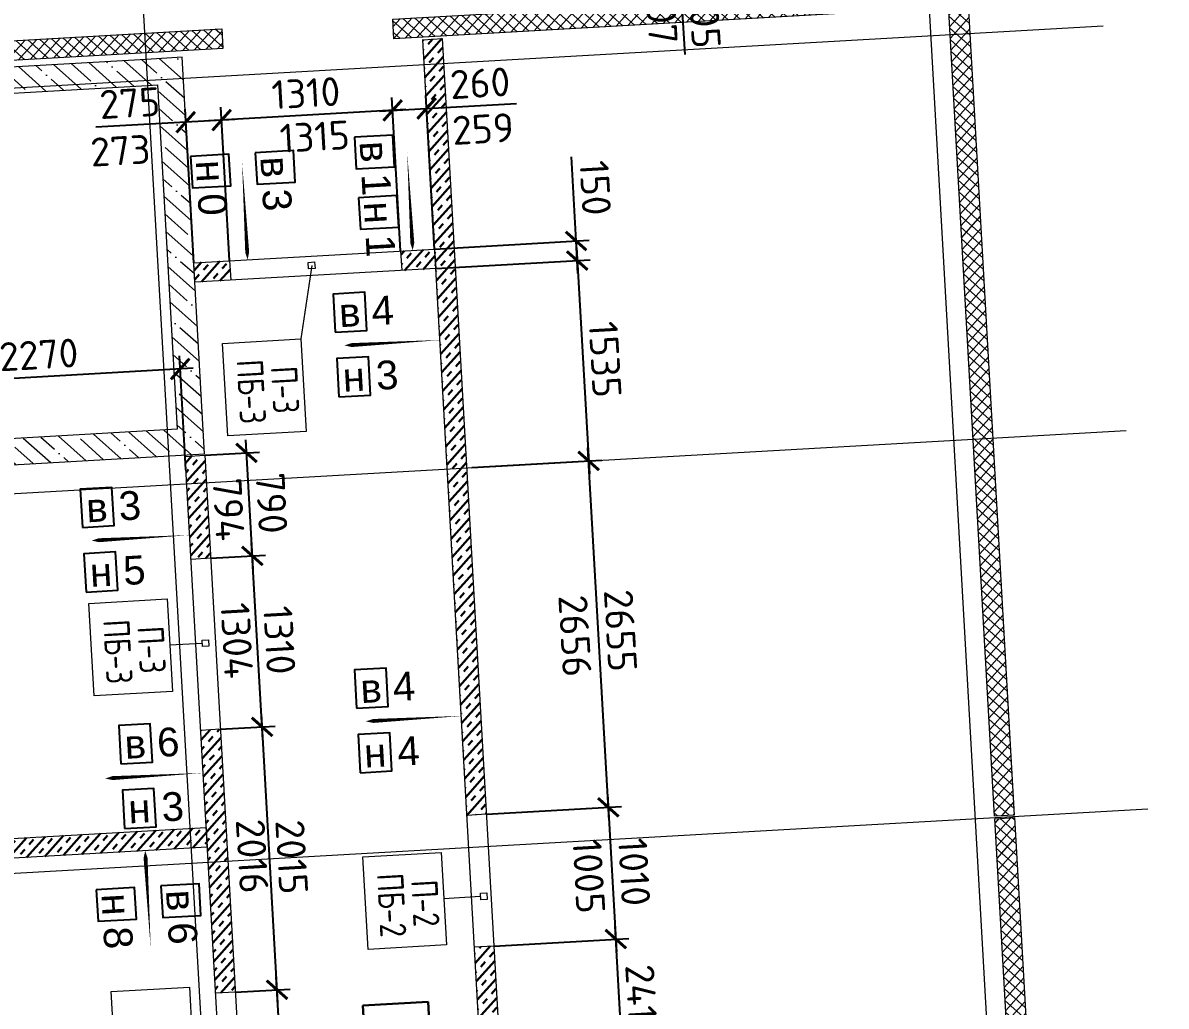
# Model space of a CAD drawing. Header units: metres. Extents: x 107714.6 to 107779.8, y 110796.6 to 110847.9.
# Drawn here: x 107722.71 to 107731.45, y 110821.78 to 110829.3 of the extents above; entities that cross this region are included whole.
import ezdxf
from ezdxf.enums import TextEntityAlignment as Align

# ---------------------------------------------------------------- set-up
doc = ezdxf.new("R2010")
doc.units = ezdxf.units.M
doc.set_wipeout_variables(frame=1)
doc.header["$PDMODE"] = 35
doc.header["$PDSIZE"] = 0.01
doc.linetypes.add('CENTER', pattern=[50.8, 31.75, -6.35, 6.35, -6.35])
for name, color, linetype in [('2023.11.08_В_ОТКЛОНЕНИЯ', 7, 'Continuous'), ('2023.11.08_Н_ОТКЛОНЕНИЯ', 7, 'Continuous'), ('_4-3_ маркировка на кладочных планах АР', 7, 'Continuous'), ('размеры', 7, 'Continuous')]:
    doc.layers.add(name, color=color, linetype=linetype)
for name, color, linetype, lineweight in [('S-WALL-PATT', 7, 'Continuous', 0), ('Выноски', 7, 'Continuous', 15), ('Высотные отметки', 7, 'Continuous', 9), ('ОСИ', 251, 'CENTER', 18), ('Стены', 7, 'Continuous', 18), ('Стены штриховка', 7, 'Continuous', 9)]:
    doc.layers.add(name, color=color, linetype=linetype, lineweight=lineweight)
doc.layers.add('Лестницы', color=7, linetype='Continuous', lineweight=9, true_color=0x506c76)
doc.styles.add('AxeAndPointZ', font='arial.ttf')
doc.styles.add('GOST 2.304 type A', font='isocpeur.ttf')
doc.styles.add('PDF ISOCPEUR', font='isocpeur.ttf')
doc.styles.add('стиль1', font='isocpeur.ttf')
doc.dimstyles.new('ISO-25', dxfattribs={"dimtxt": 0.22, "dimasz": 0.15, "dimexe": 0.1, "dimexo": 0, "dimgap": 0.06, "dimtad": 1, "dimdec": 0, "dimlfac": 1000, "dimtxsty": 'GOST 2.304 type A', "dimblk": 'ARCHTICK', "dimcen": 2.5, "dimdle": 0.1, "dimadec": 0, "dimazin": 0, "dimtfac": 1, "dimtdec": 0, "dimtmove": 0, "dimatfit": 3, "dimfxl": 1, "dimarcsym": 0})
doc.dimstyles.new('снизу', dxfattribs={"dimtxt": 0.22, "dimasz": 0.1, "dimexe": 0.1, "dimexo": 0, "dimgap": 0.06, "dimtad": 1, "dimdec": 0, "dimlfac": 1000, "dimtxsty": 'GOST 2.304 type A', "dimblk": 'OBLIQUE', "dimcen": 2.5, "dimdle": 0.1, "dimse1": 1, "dimse2": 1, "dimsd1": 1, "dimsd2": 1, "dimadec": 0, "dimazin": 0, "dimtfac": 1, "dimtdec": 0, "dimtofl": 0, "dimtmove": 2, "dimatfit": 3, "dimfxl": 1, "dimarcsym": 0})
pattern_1 = [(228.2530497, (108242.52607, 113595.21335), (0.0746092818, -0.0665841954), []), (228.2530497, (108242.53009, 113595.14276), (0.0746092818, -0.0665841954), [0.05, -0.05])]

# ---------------------------------------------------------------- blocks, each defined once
blk = doc.blocks.new('_ARCHTICK')
at = {"color": 0, "linetype": 'ByBlock', "const_width": 0.15}
blk.add_lwpolyline([(-0.5, -0.5), (0.5, 0.5)], dxfattribs=at)
blk = doc.blocks.new('*D203')
at = {"layer": 'Defpoints', "color": 0, "transparency": 16777216}
for p in [(107726.3115, 110822.2375), (107727.2442, 110822.2905), (107728.0209, 110819.9207)]:
    blk.add_point(p, dxfattribs=at)
at = {"layer": 'размеры', "color": 0, "lineweight": -2, "transparency": 16777216}
for p, q in [((107727.3866, 110819.7845), (107727.2385, 110822.3903)), ((107726.3115, 110822.2375), (107727.344, 110822.2961)), ((107728.0209, 110819.9207), (107727.2811, 110819.8787))]:
    blk.add_line(p, q, dxfattribs=at)
at = {"layer": 'размеры', "color": 0, "lineweight": -2, "transparency": 16777216, "xscale": 0.15, "yscale": 0.15, "zscale": 0.15}
for p, rotation in [((107727.2442, 110822.2905), 93.25304974487426), ((107727.3809, 110819.8843), 273.2530497448743)]:
    blk.add_blockref('_ARCHTICK', p, dxfattribs=dict(at, rotation=rotation))
at = {"layer": 'размеры', "color": 0, "transparency": 16777216, "insert": (107727.4418, 110821.8097), "char_height": 0.22, "attachment_point": 5, "rotation": 273.25305, "style": 'GOST 2.304 type A'}
blk.add_mtext('2410', dxfattribs=at)
blk = doc.blocks.new('*D216')
at = {"layer": 'Defpoints', "color": 0, "transparency": 16777216}
for p in [(107726.6079, 110829.8866), (107727.7317, 110829.7451), (107726.6196, 110829.6819)]:
    blk.add_point(p, dxfattribs=at)
at = {"layer": 'размеры', "color": 0, "lineweight": -2, "transparency": 16777216}
for p, q in [((107727.7144, 110830.0497), (107727.7317, 110829.7451)), ((107726.6079, 110829.8866), (107727.82, 110829.9555)), ((107726.6196, 110829.6819), (107727.8316, 110829.7508)), ((107727.7317, 110829.7451), (107727.7708, 110829.0583))]:
    blk.add_line(p, q, dxfattribs=at)
at = {"layer": 'размеры', "color": 0, "lineweight": -2, "transparency": 16777216, "xscale": 0.15, "yscale": 0.15, "zscale": 0.15}
for p, rotation in [((107727.7201, 110829.9498), 93.25304974487426), ((107727.7317, 110829.7451), 273.2530497448743)]:
    blk.add_blockref('_ARCHTICK', p, dxfattribs=dict(at, rotation=rotation))
at = {"layer": 'размеры', "color": 0, "transparency": 16777216, "insert": (107727.9252, 110829.3365), "char_height": 0.22, "attachment_point": 5, "rotation": 273.25305, "style": 'GOST 2.304 type A'}
blk.add_mtext('205', dxfattribs=at)
blk = doc.blocks.new('*D218')
at = {"layer": 'Defpoints', "color": 0, "transparency": 16777216}
for p in [(107725.8666, 110827.4211), (107726.1435, 110825.8988), (107727.0362, 110825.9496)]:
    blk.add_point(p, dxfattribs=at)
at = {"layer": 'размеры', "color": 0, "lineweight": -2, "transparency": 16777216}
for p, q in [((107726.9434, 110827.5824), (107727.0419, 110825.8497)), ((107725.8666, 110827.4211), (107727.0489, 110827.4883)), ((107726.1435, 110825.8988), (107727.136, 110825.9552))]:
    blk.add_line(p, q, dxfattribs=at)
at = {"layer": 'размеры', "color": 0, "lineweight": -2, "transparency": 16777216, "xscale": 0.15, "yscale": 0.15, "zscale": 0.15}
for p, rotation in [((107726.9491, 110827.4826), 93.25304974487426), ((107727.0362, 110825.9496), 273.2530497448743)]:
    blk.add_blockref('_ARCHTICK', p, dxfattribs=dict(at, rotation=rotation))
at = {"layer": 'размеры', "color": 0, "transparency": 16777216, "insert": (107727.1624, 110826.7257), "char_height": 0.22, "attachment_point": 5, "rotation": 273.25305, "style": 'GOST 2.304 type A'}
blk.add_mtext('1535', dxfattribs=at)
blk = doc.blocks.new('*D219')
at = {"layer": 'Defpoints', "color": 0, "transparency": 16777216}
for p in [(107725.8581, 110827.5711), (107726.9405, 110827.6326), (107725.8666, 110827.4211)]:
    blk.add_point(p, dxfattribs=at)
at = {"layer": 'размеры', "color": 0, "lineweight": -2, "transparency": 16777216}
for p, q in [((107726.9405, 110827.6326), (107726.904, 110828.2756)), ((107725.8581, 110827.5711), (107727.0404, 110827.6383)), ((107726.9547, 110827.3827), (107726.9405, 110827.6326)), ((107725.8666, 110827.4211), (107727.0489, 110827.4883))]:
    blk.add_line(p, q, dxfattribs=at)
at = {"layer": 'размеры', "color": 0, "lineweight": -2, "transparency": 16777216, "xscale": 0.15, "yscale": 0.15, "zscale": 0.15}
for p, rotation in [((107726.9405, 110827.6326), 93.25304974487426), ((107726.9491, 110827.4826), 273.2530497448743)]:
    blk.add_blockref('_ARCHTICK', p, dxfattribs=dict(at, rotation=rotation))
at = {"layer": 'размеры', "color": 0, "transparency": 16777216, "insert": (107727.0877, 110828.0386), "char_height": 0.22, "attachment_point": 5, "rotation": 273.25305, "style": 'GOST 2.304 type A'}
blk.add_mtext('150', dxfattribs=at)
blk = doc.blocks.new('*D221')
at = {"layer": 'Defpoints', "color": 0, "transparency": 16777216}
for p in [(107726.2542, 110823.2458), (107726.3115, 110822.2375), (107727.2442, 110822.2905)]:
    blk.add_point(p, dxfattribs=at)
at = {"layer": 'размеры', "color": 0, "lineweight": -2, "transparency": 16777216}
for p, q in [((107727.1812, 110823.3987), (107727.2498, 110822.1906)), ((107726.2542, 110823.2458), (107727.2867, 110823.3045)), ((107726.3115, 110822.2375), (107727.344, 110822.2961))]:
    blk.add_line(p, q, dxfattribs=at)
at = {"layer": 'размеры', "color": 0, "lineweight": -2, "transparency": 16777216, "xscale": 0.15, "yscale": 0.15, "zscale": 0.15}
for p, rotation in [((107727.1869, 110823.2988), 93.25304974487426), ((107727.2442, 110822.2905), 273.2530497448743)]:
    blk.add_blockref('_ARCHTICK', p, dxfattribs=dict(at, rotation=rotation))
at = {"layer": 'размеры', "color": 0, "transparency": 16777216, "insert": (107727.3852, 110822.8043), "char_height": 0.22, "attachment_point": 5, "rotation": 273.25305, "style": 'GOST 2.304 type A'}
blk.add_mtext('1010', dxfattribs=at)
blk = doc.blocks.new('*D173')
at = {"layer": 'Defpoints', "color": 0, "transparency": 16777216}
for p in [(107724.0702, 110825.1963, 21.5603), (107724.2147, 110823.8986, 21.7363), (107724.3509, 110823.9064)]:
    blk.add_point(p, dxfattribs=at)
at = {"layer": 'размеры', "color": 0, "transparency": 16777216, "insert": (107724.3461, 110824.5747), "char_height": 0.22, "attachment_point": 5, "rotation": 273.25305, "style": 'GOST 2.304 type A'}
blk.add_mtext('1304', dxfattribs=at)
blk = doc.blocks.new('_Oblique')
at = {"color": 0, "linetype": 'ByBlock', "lineweight": -2}
blk.add_line((-0.5, -0.5), (0.5, 0.5), dxfattribs=at)
blk = doc.blocks.new('*D174')
at = {"layer": 'Defpoints', "color": 0, "transparency": 16777216}
for p in [(107724.2147, 110823.8986, 1.189), (107724.5349, 110823.9168), (107724.2582, 110821.8823, 21.6393)]:
    blk.add_point(p, dxfattribs=at)
at = {"layer": 'размеры', "color": 0, "transparency": 16777216, "insert": (107724.4634, 110822.9245), "char_height": 0.22, "attachment_point": 5, "rotation": 273.25305, "style": 'GOST 2.304 type A'}
blk.add_mtext('2016', dxfattribs=at)
blk = doc.blocks.new('*D175')
at = {"layer": 'Defpoints', "color": 0, "transparency": 16777216}
for p in [(107724.2582, 110821.8823, 21.6393), (107724.3202, 110820.8731, 21.6563), (107722.9015, 110820.7924)]:
    blk.add_point(p, dxfattribs=at)
at = {"layer": 'размеры', "color": 0, "transparency": 16777216, "insert": (107724.5189, 110821.4144), "char_height": 0.22, "attachment_point": 5, "rotation": 273.25305, "style": 'GOST 2.304 type A'}
blk.add_mtext('1011', dxfattribs=at)
blk = doc.blocks.new('*D159')
at = {"layer": 'Defpoints', "color": 0, "transparency": 16777216}
for p in [(107727.3787, 110829.9324), (107726.527, 110829.884, 21.737), (107727.0985, 110829.7092)]:
    blk.add_point(p, dxfattribs=at)
at = {"layer": 'размеры', "color": 0, "transparency": 16777216, "insert": (107727.5953, 110829.3678), "char_height": 0.22, "attachment_point": 5, "rotation": 273.25305, "style": 'GOST 2.304 type A'}
blk.add_mtext('207', dxfattribs=at)
blk = doc.blocks.new('*U301')
at = {"layer": 'S-WALL-PATT', "lineweight": 9, "true_color": 0x636466}
h = blk.add_hatch(dxfattribs=at)
h.set_pattern_fill('ANSI37', color=251, scale=20)
h.paths.add_polyline_path([(-150, 0), (0, 0), (0, 5980), (-150, 5980)])
at = {"color": 0, "lineweight": 9}
blk.add_lwpolyline([(-150, 0), (0, 0), (0, 5980), (-150, 5980)], close=True, dxfattribs=at)
blk = doc.blocks.new('*U300')
at = {"layer": 'S-WALL-PATT', "lineweight": 9, "true_color": 0x636466}
h = blk.add_hatch(dxfattribs=at)
h.set_pattern_fill('ANSI37', color=251, scale=20)
h.paths.add_polyline_path([(-150, 0), (0, 0), (0, 6350), (-150, 6350)])
at = {"color": 0, "lineweight": 9}
blk.add_lwpolyline([(-150, 0), (0, 0), (0, 6350), (-150, 6350)], close=True, dxfattribs=at)
blk = doc.blocks.new('*U310')
at = {"layer": 'S-WALL-PATT', "lineweight": 9, "true_color": 0x636466}
h = blk.add_hatch(dxfattribs=at)
h.set_pattern_fill('ANSI37', color=251, scale=20)
h.paths.add_polyline_path([(-150, 0), (0, 0), (0, 4230), (-150, 4230)])
at = {"color": 0, "lineweight": 9}
blk.add_lwpolyline([(-150, 0), (0, 0), (0, 4230), (-150, 4230)], close=True, dxfattribs=at)
blk = doc.blocks.new('*U311')
at = {"layer": 'S-WALL-PATT', "lineweight": 9, "true_color": 0x636466}
h = blk.add_hatch(dxfattribs=at)
h.set_pattern_fill('ANSI37', color=251, scale=20)
h.paths.add_polyline_path([(-150, 0), (0, 0), (0, 6720), (-150, 6720)])
at = {"color": 0, "lineweight": 9}
blk.add_lwpolyline([(-150, 0), (0, 0), (0, 6720), (-150, 6720)], close=True, dxfattribs=at)
blk = doc.blocks.new('ОТМ')
at = {"color": 7, "transparency": 16777216}
blk.add_wipeout([(-597.7, 240.6), (602.3, 240.6), (602.3, -259.4), (-597.7, -259.4)], dxfattribs=at)
at = {"layer": 'Высотные отметки', "lineweight": 30, "transparency": 16777216}
for p, q in [((-597.7, -259.4), (-597.7, 240.6)), ((-597.7, 240.6), (602.3, 240.6)), ((602.3, 240.6), (602.3, -259.4)), ((602.3, -259.4), (-597.7, -259.4))]:
    blk.add_line(p, q, dxfattribs=at)
at = {"layer": 'Высотные отметки', "transparency": 16777216, "style": 'PDF ISOCPEUR', "flags": 8}
blk.add_attdef('ОТМ', text='', height=250, dxfattribs=at).set_placement((2.3, -9.4), align=Align.MIDDLE_CENTER)
blk = doc.blocks.new('*D572')
at = {"layer": 'Defpoints', "color": 0, "transparency": 16777216}
for p in [(107725.797, 110828.6466), (107725.8581, 110827.5711), (107725.5985, 110827.5563)]:
    blk.add_point(p, dxfattribs=at)
at = {"layer": 'размеры', "color": 0, "lineweight": -2, "transparency": 16777216}
for p, q in [((107725.5985, 110827.5563), (107725.5317, 110828.7317)), ((107725.8581, 110827.5711), (107725.7913, 110828.7465)), ((107725.4376, 110828.6262), (107725.797, 110828.6466)), ((107725.797, 110828.6466), (107726.4839, 110828.6857))]:
    blk.add_line(p, q, dxfattribs=at)
at = {"layer": 'размеры', "color": 0, "lineweight": -2, "transparency": 16777216, "xscale": 0.15, "yscale": 0.15, "zscale": 0.15}
for p, rotation in [((107725.5374, 110828.6319), 183.2530497448743), ((107725.797, 110828.6466), 3.253049744874275)]:
    blk.add_blockref('_ARCHTICK', p, dxfattribs=dict(at, rotation=rotation))
at = {"layer": 'размеры', "color": 0, "transparency": 16777216, "insert": (107726.2057, 110828.8401), "char_height": 0.22, "attachment_point": 5, "rotation": 3.25305, "style": 'GOST 2.304 type A'}
blk.add_mtext('260', dxfattribs=at)
blk = doc.blocks.new('*D573')
at = {"layer": 'Defpoints', "color": 0, "transparency": 16777216}
for p in [(107724.2295, 110828.5575), (107724.2906, 110827.482), (107725.5985, 110827.5563)]:
    blk.add_point(p, dxfattribs=at)
at = {"layer": 'размеры', "color": 0, "lineweight": -2, "transparency": 16777216}
for p, q in [((107725.5985, 110827.5563), (107725.5317, 110828.7317)), ((107725.6372, 110828.6375), (107724.1297, 110828.5519)), ((107724.2906, 110827.482), (107724.2238, 110828.6574))]:
    blk.add_line(p, q, dxfattribs=at)
at = {"layer": 'размеры', "color": 0, "lineweight": -2, "transparency": 16777216, "xscale": 0.15, "yscale": 0.15, "zscale": 0.15}
for p, rotation in [((107725.5374, 110828.6319), 3.253049744874268), ((107724.2295, 110828.5575), 183.2530497448743)]:
    blk.add_blockref('_ARCHTICK', p, dxfattribs=dict(at, rotation=rotation))
at = {"layer": 'размеры', "color": 0, "transparency": 16777216, "insert": (107724.8738, 110828.7644), "char_height": 0.22, "attachment_point": 5, "rotation": 3.25305, "style": 'GOST 2.304 type A'}
blk.add_mtext('1310', dxfattribs=at)
blk = doc.blocks.new('*D574')
at = {"layer": 'Defpoints', "color": 0, "transparency": 16777216}
for p in [(107723.955, 110828.5419), (107724.2906, 110827.482), (107724.0161, 110827.4664)]:
    blk.add_point(p, dxfattribs=at)
at = {"layer": 'размеры', "color": 0, "lineweight": -2, "transparency": 16777216}
for p, q in [((107724.0161, 110827.4664), (107723.9493, 110828.6418)), ((107724.2906, 110827.482), (107724.2238, 110828.6574)), ((107723.955, 110828.5419), (107723.2681, 110828.5029)), ((107724.3293, 110828.5632), (107723.955, 110828.5419))]:
    blk.add_line(p, q, dxfattribs=at)
at = {"layer": 'размеры', "color": 0, "lineweight": -2, "transparency": 16777216, "xscale": 0.15, "yscale": 0.15, "zscale": 0.15}
for p, rotation in [((107723.955, 110828.5419), 183.2530497448743), ((107724.2295, 110828.5575), 3.253049744874268)]:
    blk.add_blockref('_ARCHTICK', p, dxfattribs=dict(at, rotation=rotation))
at = {"layer": 'размеры', "color": 0, "transparency": 16777216, "insert": (107723.527, 110828.6879), "char_height": 0.22, "attachment_point": 5, "rotation": 3.25305, "style": 'GOST 2.304 type A'}
blk.add_mtext('275', dxfattribs=at)
blk = doc.blocks.new('*D575')
at = {"layer": 'Defpoints', "color": 0, "transparency": 16777216}
for p in [(107725.5534, 110828.3112), (107725.6049, 110827.4043, 3.528), (107725.9032, 110826.7262, -0.009)]:
    blk.add_point(p, dxfattribs=at)
at = {"layer": 'размеры', "color": 0, "transparency": 16777216, "insert": (107726.2287, 110828.4901), "char_height": 0.22, "attachment_point": 5, "rotation": 3.25305, "style": 'GOST 2.304 type A'}
blk.add_mtext('259', dxfattribs=at)
blk = doc.blocks.new('*D576')
at = {"layer": 'Defpoints', "color": 0, "transparency": 16777216}
for p in [(107724.2392, 110828.2552), (107724.2872, 110827.411, 0.744), (107725.6049, 110827.4043, 3.528)]:
    blk.add_point(p, dxfattribs=at)
at = {"layer": 'размеры', "color": 0, "transparency": 16777216, "insert": (107724.9414, 110828.4315), "char_height": 0.22, "attachment_point": 5, "rotation": 3.25305, "style": 'GOST 2.304 type A'}
blk.add_mtext('1315', dxfattribs=at)
blk = doc.blocks.new('*D577')
at = {"layer": 'Defpoints', "color": 0, "transparency": 16777216}
for p in [(107723.9692, 110828.2028), (107724.2872, 110827.411, 0.744), (107724.0982, 110825.9326, -0.043)]:
    blk.add_point(p, dxfattribs=at)
at = {"layer": 'размеры', "color": 0, "transparency": 16777216, "insert": (107723.455, 110828.3237), "char_height": 0.22, "attachment_point": 5, "rotation": 3.25305, "style": 'GOST 2.304 type A'}
blk.add_mtext('273', dxfattribs=at)
blk = doc.blocks.new('*D614')
at = {"layer": 'Defpoints', "color": 0, "transparency": 16777216}
for p in [(107724.3333, 110821.8846), (107724.6532, 110821.9028), (107724.3906, 110820.8763)]:
    blk.add_point(p, dxfattribs=at)
at = {"layer": 'размеры', "color": 0, "lineweight": -2, "transparency": 16777216}
for p, q in [((107724.7162, 110820.7946), (107724.6475, 110822.0027)), ((107724.3333, 110821.8846), (107724.753, 110821.9085)), ((107724.3906, 110820.8763), (107724.8103, 110820.9001))]:
    blk.add_line(p, q, dxfattribs=at)
at = {"layer": 'размеры', "color": 0, "lineweight": -2, "transparency": 16777216, "xscale": 0.15, "yscale": 0.15, "zscale": 0.15}
for p, rotation in [((107724.6532, 110821.9028), 93.25304974487426), ((107724.7105, 110820.8944), 273.2530497448743)]:
    blk.add_blockref('_ARCHTICK', p, dxfattribs=dict(at, rotation=rotation))
at = {"layer": 'размеры', "color": 0, "transparency": 16777216, "insert": (107724.8515, 110821.4083), "char_height": 0.22, "attachment_point": 5, "rotation": 273.25305, "style": 'GOST 2.304 type A'}
blk.add_mtext('1010', dxfattribs=at)
blk = doc.blocks.new('*D615')
at = {"layer": 'Defpoints', "color": 0, "transparency": 16777216}
for p in [(107724.219, 110823.8964), (107724.5388, 110823.9146), (107724.3333, 110821.8846)]:
    blk.add_point(p, dxfattribs=at)
at = {"layer": 'размеры', "color": 0, "lineweight": -2, "transparency": 16777216}
for p, q in [((107724.6588, 110821.803), (107724.5331, 110824.0144)), ((107724.219, 110823.8964), (107724.6387, 110823.9202)), ((107724.3333, 110821.8846), (107724.753, 110821.9085))]:
    blk.add_line(p, q, dxfattribs=at)
at = {"layer": 'размеры', "color": 0, "lineweight": -2, "transparency": 16777216, "xscale": 0.15, "yscale": 0.15, "zscale": 0.15}
for p, rotation in [((107724.5388, 110823.9146), 93.25304974487426), ((107724.6532, 110821.9028), 273.2530497448743)]:
    blk.add_blockref('_ARCHTICK', p, dxfattribs=dict(at, rotation=rotation))
at = {"layer": 'размеры', "color": 0, "transparency": 16777216, "insert": (107724.7657, 110822.9183), "char_height": 0.22, "attachment_point": 5, "rotation": 273.25305, "style": 'GOST 2.304 type A'}
blk.add_mtext('2015', dxfattribs=at)
blk = doc.blocks.new('*D616')
at = {"layer": 'Defpoints', "color": 0, "transparency": 16777216}
for p in [(107724.1447, 110825.2043), (107724.4645, 110825.2225), (107724.219, 110823.8964)]:
    blk.add_point(p, dxfattribs=at)
at = {"layer": 'размеры', "color": 0, "lineweight": -2, "transparency": 16777216}
for p, q in [((107724.5445, 110823.8147), (107724.4588, 110825.3223)), ((107724.1447, 110825.2043), (107724.5643, 110825.2281)), ((107724.219, 110823.8964), (107724.6387, 110823.9202))]:
    blk.add_line(p, q, dxfattribs=at)
at = {"layer": 'размеры', "color": 0, "lineweight": -2, "transparency": 16777216, "xscale": 0.15, "yscale": 0.15, "zscale": 0.15}
for p, rotation in [((107724.4645, 110825.2225), 93.25304974487426), ((107724.5388, 110823.9146), 273.2530497448743)]:
    blk.add_blockref('_ARCHTICK', p, dxfattribs=dict(at, rotation=rotation))
at = {"layer": 'размеры', "color": 0, "transparency": 16777216, "insert": (107724.6714, 110824.5782), "char_height": 0.22, "attachment_point": 5, "rotation": 273.25305, "style": 'GOST 2.304 type A'}
blk.add_mtext('1310', dxfattribs=at)
blk = doc.blocks.new('*D617')
at = {"layer": 'Defpoints', "color": 0, "transparency": 16777216}
for p in [(107724.0998, 110825.993), (107724.4197, 110826.0112), (107724.1447, 110825.2043)]:
    blk.add_point(p, dxfattribs=at)
at = {"layer": 'размеры', "color": 0, "lineweight": -2, "transparency": 16777216}
for p, q in [((107724.4702, 110825.1226), (107724.414, 110826.111)), ((107724.0998, 110825.993), (107724.5195, 110826.0169)), ((107724.1447, 110825.2043), (107724.5643, 110825.2281))]:
    blk.add_line(p, q, dxfattribs=at)
at = {"layer": 'размеры', "color": 0, "lineweight": -2, "transparency": 16777216, "xscale": 0.15, "yscale": 0.15, "zscale": 0.15}
for p, rotation in [((107724.4197, 110826.0112), 93.25304974487426), ((107724.4645, 110825.2225), 273.2530497448743)]:
    blk.add_blockref('_ARCHTICK', p, dxfattribs=dict(at, rotation=rotation))
at = {"layer": 'размеры', "color": 0, "transparency": 16777216, "insert": (107724.6118, 110825.6265), "char_height": 0.22, "attachment_point": 5, "rotation": 273.25305, "style": 'GOST 2.304 type A'}
blk.add_mtext('790', dxfattribs=at)
blk = doc.blocks.new('*D627')
at = {"layer": 'Defpoints', "color": 0, "transparency": 16777216}
for p in [(107726.3278, 110825.9093), (107727.0362, 110825.9496), (107726.4785, 110823.2586)]:
    blk.add_point(p, dxfattribs=at)
at = {"layer": 'размеры', "color": 0, "lineweight": -2, "transparency": 16777216}
for p, q in [((107727.1925, 110823.199), (107727.0305, 110826.0494)), ((107726.3278, 110825.9093), (107727.136, 110825.9552)), ((107726.4785, 110823.2586), (107727.2867, 110823.3045))]:
    blk.add_line(p, q, dxfattribs=at)
at = {"layer": 'размеры', "color": 0, "lineweight": -2, "transparency": 16777216, "xscale": 0.15, "yscale": 0.15, "zscale": 0.15}
for p, rotation in [((107727.0362, 110825.9496), 93.25304974487426), ((107727.1869, 110823.2988), 273.2530497448743)]:
    blk.add_blockref('_ARCHTICK', p, dxfattribs=dict(at, rotation=rotation))
at = {"layer": 'размеры', "color": 0, "transparency": 16777216, "insert": (107727.2803, 110824.6513), "char_height": 0.22, "attachment_point": 5, "rotation": 273.25305, "style": 'GOST 2.304 type A'}
blk.add_mtext('2655', dxfattribs=at)
blk = doc.blocks.new('*D629')
at = {"layer": 'Defpoints', "color": 0, "transparency": 16777216}
for p in [(107727.0089, 110823.2874), (107726.1743, 110823.24, 1.037), (107726.2348, 110822.2364, 1.117)]:
    blk.add_point(p, dxfattribs=at)
at = {"layer": 'размеры', "color": 0, "transparency": 16777216, "insert": (107727.0383, 110822.7712), "char_height": 0.22, "attachment_point": 5, "rotation": 273.25305, "style": 'GOST 2.304 type A'}
blk.add_mtext('1005', dxfattribs=at)
blk = doc.blocks.new('*D630')
at = {"layer": 'Defpoints', "color": 0, "transparency": 16777216}
for p in [(107726.1435, 110825.8988), (107726.8565, 110825.9393), (107726.1743, 110823.24, 1.037)]:
    blk.add_point(p, dxfattribs=at)
at = {"layer": 'размеры', "color": 0, "transparency": 16777216, "insert": (107726.932, 110824.6106), "char_height": 0.22, "attachment_point": 5, "rotation": 273.25305, "style": 'GOST 2.304 type A'}
blk.add_mtext('2656', dxfattribs=at)
blk = doc.blocks.new('*D641')
at = {"layer": 'Defpoints', "color": 0, "transparency": 16777216}
for p in [(107724.0249, 110825.9887), (107724.2589, 110826.002), (107724.0702, 110825.1963, 1.013)]:
    blk.add_point(p, dxfattribs=at)
at = {"layer": 'размеры', "color": 0, "transparency": 16777216, "insert": (107724.283, 110825.5783), "char_height": 0.22, "attachment_point": 5, "rotation": 273.25305, "style": 'GOST 2.304 type A'}
blk.add_mtext('794', dxfattribs=at)
blk = doc.blocks.new('*D642')
at = {"layer": 'Defpoints', "color": 0, "transparency": 16777216}
for p in [(107721.6457, 110826.524), (107723.956, 110825.8805), (107721.6939, 110825.6761)]:
    blk.add_point(p, dxfattribs=at)
at = {"layer": 'размеры', "color": 0, "lineweight": -2, "transparency": 16777216}
for p, q in [((107723.956, 110825.8805), (107723.9064, 110826.7526)), ((107724.0119, 110826.6585), (107721.5459, 110826.5183)), ((107721.6939, 110825.6761), (107721.6401, 110826.6238))]:
    blk.add_line(p, q, dxfattribs=at)
at = {"layer": 'размеры', "color": 0, "lineweight": -2, "transparency": 16777216, "xscale": 0.15, "yscale": 0.15, "zscale": 0.15}
for p, rotation in [((107723.9121, 110826.6528), 3.253049744874268), ((107721.6457, 110826.524), 183.2530497448743)]:
    blk.add_blockref('_ARCHTICK', p, dxfattribs=dict(at, rotation=rotation))
at = {"layer": 'размеры', "color": 0, "transparency": 16777216, "insert": (107722.8305, 110826.7616), "char_height": 0.22, "attachment_point": 5, "rotation": 3.25305, "style": 'GOST 2.304 type A'}
blk.add_mtext('2270', dxfattribs=at)

msp = doc.modelspace()

# ---------------------------------------------------------------- hatches: boundary and pattern name
at = {"layer": 'Стены штриховка', "lineweight": 30}
h = msp.add_hatch(dxfattribs=at)
h.set_pattern_fill('ASHLER', color=256, scale=0.2, angle=183.25305, pattern_type=2)
h.set_pattern_definition(pattern_1)
h.paths.add_polyline_path([(107726.2542, 110823.2458), (107725.9168, 110829.1812), (107725.7671, 110829.1727), (107726.1044, 110823.2373)])
h.paths.add_polyline_path([(107725.9673, 110828.2925), (107725.9506, 110828.5878), (107725.954, 110828.5281)], flags=16)
at = {"layer": 'Стены штриховка', "lineweight": 9}
h = msp.add_hatch(dxfattribs=at)
h.set_pattern_fill('ANSI35', color=256, scale=0.03, angle=-86.74695)
h.set_pattern_definition([(318.25305, (108242.52607, 113595.21335), (0.126842892, 0.142130682), []), (318.25305, (108242.53372, 113595.07886), (0.126842892, 0.142130682), [0.238125, -0.047625, 0, -0.047625])])
h.paths.add_polyline_path([(107721.1477, 110826.0355), (107721.159, 110825.8359), (107724.0993, 110826.003), (107723.9267, 110829.0381), (107723.6522, 110829.0225), (107717.6619, 110828.682), (107717.5371, 110828.6749), (107717.5461, 110828.5152), (107717.7096, 110825.6398), (107717.7944, 110825.6446), (107717.8344, 110825.6469), (107719.8511, 110825.7615), (107719.8398, 110825.9612), (107717.8979, 110825.8508), (107717.7481, 110828.4866), (107723.6635, 110828.8228), (107723.7384, 110828.8271), (107723.8882, 110826.1913)])
at = {"layer": 'Стены штриховка', "lineweight": 30}
h = msp.add_hatch(dxfattribs=at)
h.set_pattern_fill('ASHLER', color=256, scale=0.2, angle=183.25305, pattern_type=2)
h.set_pattern_definition([(228.2530497, (108264.35808, 113596.59656), (0.0746092818, -0.0665841954), []), (228.2530497, (108264.36209, 113596.52598), (0.0746092818, -0.0665841954), [0.05, -0.05])])
h.paths.add_polyline_path([(107725.8666, 110827.4211), (107725.8581, 110827.5711), (107725.5985, 110827.5563), (107725.6071, 110827.4063)])
h.paths.add_polyline_path([(107724.2992, 110827.332), (107724.2906, 110827.482), (107724.0161, 110827.4664), (107724.0246, 110827.3164)])
h = msp.add_hatch(dxfattribs=at)
h.set_pattern_fill('ASHLER', color=256, scale=0.2, angle=183.25305, pattern_type=2)
h.set_pattern_definition(pattern_1)
h.paths.add_polyline_path([(107724.1447, 110825.2043), (107724.1117, 110825.7833), (107723.962, 110825.7748), (107723.9949, 110825.1958)])
h.paths.add_polyline_path([(107724.1117, 110825.7833), (107724.0998, 110825.993), (107723.9501, 110825.9845), (107723.962, 110825.7748)])
h = msp.add_hatch(dxfattribs=at)
h.set_pattern_fill('ASHLER', color=256, scale=0.2, angle=183.25305, pattern_type=2)
h.set_pattern_definition(pattern_1)
h.paths.add_polyline_path([(107724.2763, 110822.888), (107724.219, 110823.8964), (107724.0692, 110823.8879), (107724.1265, 110822.8795)])
h.paths.add_polyline_path([(107724.3333, 110821.8846), (107724.2763, 110822.888), (107724.1265, 110822.8795), (107724.1836, 110821.8761)])
h = msp.add_hatch(dxfattribs=at)
h.set_pattern_fill('ASHLER', color=256, scale=0.2, angle=183.25305, pattern_type=2)
h.set_pattern_definition([(228.2530497, (108242.52619, 113595.21135), (0.0746092818, -0.0665841954), []), (228.2530497, (108242.5302, 113595.14077), (0.0746092818, -0.0665841954), [0.05, -0.05])])
h.paths.add_polyline_path([(107724.4823, 110816.5144), (107724.4738, 110816.6642), (107718.2349, 110816.3096), (107718.2434, 110816.1598)])
h.paths.add_polyline_path([(107724.2996, 110819.7292), (107724.2911, 110819.879), (107718.0521, 110819.5244), (107718.0607, 110819.3746)])
h.paths.add_polyline_path([(107724.12, 110822.9943), (107724.1115, 110823.1441), (107717.8666, 110822.7891), (107717.8751, 110822.6394)])
h = msp.add_hatch(dxfattribs=at)
h.set_pattern_fill('ASHLER', color=256, scale=0.2, angle=183.25305, pattern_type=2)
h.set_pattern_definition(pattern_1)
h.paths.add_polyline_path([(107726.629, 110816.6516), (107726.3115, 110822.2375), (107726.1617, 110822.2289), (107726.4792, 110816.6431)])

# ---------------------------------------------------------------- linework, layer by layer
at = {"layer": '2023.11.08_В_ОТКЛОНЕНИЯ'}
for points in [[(107725.2455, 110828.4261), (107725.2592, 110828.1844), (107725.552, 110828.2011), (107725.5383, 110828.4427), (107725.2455, 110828.4261)], [(107724.4865, 110828.3082), (107724.5003, 110828.0666), (107724.7931, 110828.0832), (107724.7794, 110828.3248), (107724.4865, 110828.3082)], [(107725.0988, 110826.9338), (107725.3404, 110826.9476), (107725.3237, 110827.2404), (107725.0821, 110827.2266), (107725.0988, 110826.9338)], [(107723.1652, 110825.4405), (107723.4068, 110825.4542), (107723.3901, 110825.747), (107723.1485, 110825.7333), (107723.1652, 110825.4405)], [(107725.262, 110824.0573), (107725.5036, 110824.0711), (107725.487, 110824.3639), (107725.2454, 110824.3502), (107725.262, 110824.0573)], [(107723.4587, 110823.6308), (107723.7003, 110823.6446), (107723.6837, 110823.9374), (107723.4421, 110823.9237), (107723.4587, 110823.6308)], [(107723.7648, 110822.6968), (107723.7786, 110822.4552), (107724.0714, 110822.4718), (107724.0577, 110822.7134), (107723.7648, 110822.6968)]]:
    msp.add_lwpolyline(points, dxfattribs=at)
for points in [[(107725.6484, 110828.3102, 0, 0, 0), (107725.6909, 110827.5614, 0, 0.16, 0), (107725.6739, 110827.861, 0.03, 0.03, 0), (107725.6484, 110828.3102, 0, 0, 0)], [(107724.3856, 110828.2386, 0, 0, 0), (107724.4282, 110827.4898, 0, 0.16, 0), (107724.4112, 110827.7893, 0.03, 0.03, 0), (107724.3856, 110828.2386, 0, 0, 0)], [(107725.9179, 110826.8755, 0, 0, 0), (107725.1691, 110826.833, 0, 0.16, 0), (107725.4686, 110826.85, 0.03, 0.03, 0), (107725.9179, 110826.8755, 0, 0, 0)], [(107723.9843, 110825.3822, 0, 0, 0), (107723.2355, 110825.3396, 0, 0.16, 0), (107723.535, 110825.3566, 0.03, 0.03, 0), (107723.9843, 110825.3822, 0, 0, 0)], [(107726.0812, 110823.999, 0, 0, 0), (107725.3324, 110823.9565, 0, 0.16, 0), (107725.6319, 110823.9735, 0.03, 0.03, 0), (107726.0812, 110823.999, 0, 0, 0)], [(107724.0878, 110823.5617, 0, 0, 0), (107723.339, 110823.5192, 0, 0.16, 0), (107723.6385, 110823.5362, 0.03, 0.03, 0), (107724.0878, 110823.5617, 0, 0, 0)], [(107723.6872, 110822.2185, 0, 0, 0), (107723.6446, 110822.9673, 0, 0.16, 0), (107723.6616, 110822.6678, 0.03, 0.03, 0), (107723.6872, 110822.2185, 0, 0, 0)]]:
    msp.add_lwpolyline(points, format="xyseb", dxfattribs=at)
at = {"layer": '2023.11.08_Н_ОТКЛОНЕНИЯ'}
for points in [[(107725.6484, 110828.3102, 0, 0, 0), (107725.6909, 110827.5614, 0, 0.16, 0), (107725.6739, 110827.861, 0.03, 0.03, 0), (107725.6484, 110828.3102, 0, 0, 0)], [(107724.3856, 110828.2386, 0, 0, 0), (107724.4282, 110827.4898, 0, 0.16, 0), (107724.4112, 110827.7893, 0.03, 0.03, 0), (107724.3856, 110828.2386, 0, 0, 0)], [(107725.9179, 110826.8755, 0, 0, 0), (107725.1691, 110826.833, 0, 0.16, 0), (107725.4686, 110826.85, 0.03, 0.03, 0), (107725.9179, 110826.8755, 0, 0, 0)], [(107723.9843, 110825.3822, 0, 0, 0), (107723.2355, 110825.3396, 0, 0.16, 0), (107723.535, 110825.3566, 0.03, 0.03, 0), (107723.9843, 110825.3822, 0, 0, 0)], [(107726.0812, 110823.999, 0, 0, 0), (107725.3324, 110823.9565, 0, 0.16, 0), (107725.6319, 110823.9735, 0.03, 0.03, 0), (107726.0812, 110823.999, 0, 0, 0)], [(107724.0878, 110823.5617, 0, 0, 0), (107723.339, 110823.5192, 0, 0.16, 0), (107723.6385, 110823.5362, 0.03, 0.03, 0), (107724.0878, 110823.5617, 0, 0, 0)], [(107723.6872, 110822.2185, 0, 0, 0), (107723.6446, 110822.9673, 0, 0.16, 0), (107723.6616, 110822.6678, 0.03, 0.03, 0), (107723.6872, 110822.2185, 0, 0, 0)]]:
    msp.add_lwpolyline(points, format="xyseb", dxfattribs=at)
for points in [[(107723.9923, 110828.2801), (107724.0061, 110828.0385), (107724.2989, 110828.0551), (107724.2852, 110828.2967), (107723.9923, 110828.2801)], [(107725.2771, 110827.9634), (107725.2909, 110827.7218), (107725.5837, 110827.7384), (107725.57, 110827.98), (107725.2771, 110827.9634)], [(107725.1269, 110826.4396), (107725.3685, 110826.4534), (107725.3518, 110826.7462), (107725.1102, 110826.7324), (107725.1269, 110826.4396)], [(107723.1933, 110824.9463), (107723.4349, 110824.96), (107723.4182, 110825.2528), (107723.1766, 110825.2391), (107723.1933, 110824.9463)], [(107725.2901, 110823.5631), (107725.5317, 110823.5769), (107725.5151, 110823.8697), (107725.2735, 110823.856), (107725.2901, 110823.5631)], [(107723.4868, 110823.1366), (107723.7284, 110823.1504), (107723.7118, 110823.4432), (107723.4702, 110823.4295), (107723.4868, 110823.1366)], [(107723.2706, 110822.6687), (107723.2844, 110822.4271), (107723.5772, 110822.4437), (107723.5635, 110822.6853), (107723.2706, 110822.6687)]]:
    msp.add_lwpolyline(points, dxfattribs=at)
at = {"layer": '_4-3_ маркировка на кладочных планах АР', "linetype": 'Continuous', "lineweight": 0}
for p, q in [((107724.891, 110827.469), (107724.9409, 110827.4719)), ((107724.9409, 110827.4719), (107724.9438, 110827.422)), ((107724.9191, 110827.4456), (107724.8349, 110826.883)), ((107724.8939, 110827.4191), (107724.891, 110827.469)), ((107724.9438, 110827.422), (107724.8939, 110827.4191)), ((107724.2359, 110826.849), (107724.8349, 110826.883)), ((107724.8349, 110826.883), (107724.8751, 110826.1748)), ((107724.2761, 110826.1408), (107724.2359, 110826.849)), ((107724.8751, 110826.1748), (107724.2761, 110826.1408)), ((107723.215, 110824.8592), (107723.8141, 110824.8933)), ((107723.2553, 110824.151), (107723.215, 110824.8592)), ((107723.8141, 110824.8933), (107723.8543, 110824.185)), ((107724.0815, 110824.5532), (107723.8342, 110824.5391)), ((107724.0801, 110824.5782), (107724.13, 110824.581)), ((107724.0829, 110824.5282), (107724.0801, 110824.5782)), ((107724.1328, 110824.5311), (107724.0829, 110824.5282)), ((107724.13, 110824.581), (107724.1328, 110824.5311)), ((107723.8543, 110824.185), (107723.2553, 110824.151)), ((107725.3091, 110822.9199), (107725.9081, 110822.954)), ((107725.9081, 110822.954), (107725.9484, 110822.2457)), ((107725.3493, 110822.2117), (107725.3091, 110822.9199)), ((107726.2099, 110822.6159), (107725.9282, 110822.5998)), ((107726.2084, 110822.6408), (107726.2584, 110822.6437)), ((107726.2113, 110822.5909), (107726.2084, 110822.6408)), ((107726.2612, 110822.5937), (107726.2113, 110822.5909)), ((107726.2584, 110822.6437), (107726.2612, 110822.5937)), ((107725.9484, 110822.2457), (107725.3493, 110822.2117)), ((107723.3838, 110821.8896), (107723.9828, 110821.9237)), ((107723.4241, 110821.1814), (107723.3838, 110821.8896)), ((107723.9828, 110821.9237), (107724.0231, 110821.2155))]:
    msp.add_line(p, q, dxfattribs=at)
at = {"layer": 'Лестницы', "lineweight": 9}
msp.add_lwpolyline([(107717.7481, 110828.4866), (107723.6635, 110828.8228), (107723.7384, 110828.8271), (107723.8882, 110826.1913), (107721.1477, 110826.0355), (107721.159, 110825.8359), (107724.0993, 110826.003), (107723.9267, 110829.0381), (107723.6522, 110829.0225), (107717.6619, 110828.682), (107717.5371, 110828.6749), (107717.5461, 110828.5152), (107717.7096, 110825.6398), (107717.7944, 110825.6446), (107717.8344, 110825.6469), (107719.8511, 110825.7615), (107719.8398, 110825.9612), (107717.8979, 110825.8508)], close=True, dxfattribs=at)
at = {"layer": 'ОСИ'}
for p, q in [((107728.76, 110844.8903), (107731.4531, 110797.5077)), ((107722.7697, 110844.5498), (107725.4628, 110797.1672)), ((107716.7498, 110828.4699), (107730.9725, 110829.2783)), ((107716.414, 110825.3458), (107731.1484, 110826.1833)), ((107716.5785, 110822.4505), (107731.313, 110823.288))]:
    msp.add_line(p, q, dxfattribs=at)
at = {"layer": 'Стены'}
for points in [[(107725.9168, 110829.1812), (107727.6408, 110798.8502), (107727.491, 110798.8417), (107725.7671, 110829.1727)], [(107725.8581, 110827.5711), (107725.8666, 110827.4211), (107724.0246, 110827.3164), (107724.0161, 110827.4664)], [(107724.0998, 110825.993), (107725.3099, 110804.7024), (107725.1602, 110804.6939), (107723.9501, 110825.9845)], [(107724.1115, 110823.1441), (107724.12, 110822.9943), (107717.8751, 110822.6394), (107717.8666, 110822.7891)]]:
    msp.add_lwpolyline(points, close=True, dxfattribs=at)
for points in [[(107724.2906, 110827.482), (107724.2992, 110827.332)], [(107725.5985, 110827.5563), (107725.6071, 110827.4063)], [(107724.1447, 110825.2043), (107723.9949, 110825.1958)], [(107724.1447, 110825.2043), (107723.9949, 110825.1958)], [(107724.219, 110823.8964), (107724.0692, 110823.8879)], [(107724.219, 110823.8964), (107724.0692, 110823.8879)], [(107726.2542, 110823.2458), (107726.1044, 110823.2373)], [(107726.3115, 110822.2375), (107726.1617, 110822.2289)], [(107724.3333, 110821.8846), (107724.1836, 110821.8761)], [(107724.3333, 110821.8846), (107724.1836, 110821.8761)]]:
    msp.add_lwpolyline(points, dxfattribs=at)

# ---------------------------------------------------------------- block references
at = {"layer": 'Выноски', "lineweight": 9, "xscale": -0.001, "yscale": 0.001, "zscale": 0.001, "rotation": 93.25304974487426}
msp.add_blockref('*U310', (107729.7695, 110829.4203), dxfattribs=at)
at = {"layer": 'Выноски', "xscale": -0.001, "yscale": 0.001, "zscale": 0.001}
for name, p, rotation in [('*U300', (107730.1413, 110823.2314), 3.253049744874268), ('*U311', (107724.2384, 110829.1059), 93.25304974487426), ('*U301', (107730.4817, 110817.241), 3.253049744874268)]:
    msp.add_blockref(name, p, dxfattribs=dict(at, rotation=rotation))

# ---------------------------------------------------------------- texts
at = {"layer": '2023.11.08_В_ОТКЛОНЕНИЯ', "style": 'AxeAndPointZ'}
for s, rotation, p in [('в 1', 273.25305, (107725.2842, 110828.3915)), ('в 3', 273.25305, (107724.5253, 110828.2736)), ('в 4', 3.25305, (107725.1333, 110826.9725)), ('в 3', 3.25305, (107723.1997, 110825.4792)), ('в 4', 3.25305, (107725.2966, 110824.0961)), ('в 6', 3.25305, (107723.4933, 110823.6696)), ('в 6', 273.25305, (107723.8036, 110822.6622))]:
    msp.add_text(s, height=0.22, rotation=rotation, dxfattribs=at).set_placement(p)
at = {"layer": '2023.11.08_Н_ОТКЛОНЕНИЯ', "style": 'AxeAndPointZ'}
for s, rotation, p in [('н 0', 273.25305, (107724.0311, 110828.2455)), ('н 1', 273.25305, (107725.3159, 110827.9288)), ('н 3', 3.25305, (107725.1614, 110826.4783)), ('н 5', 3.25305, (107723.2278, 110824.985)), ('н 4', 3.25305, (107725.3247, 110823.6019)), ('н 3', 3.25305, (107723.5214, 110823.1754)), ('н 8', 273.25305, (107723.3094, 110822.6341))]:
    msp.add_text(s, height=0.22, rotation=rotation, dxfattribs=at).set_placement(p)
at = {"layer": '_4-3_ маркировка на кладочных планах АР', "lineweight": 5, "char_height": 0.2, "attachment_point": 2, "rotation": 273.25305, "style": 'стиль1'}
for s, insert in [('\\A1;\\pxqc,t0,20;{\\W0.8;ПБ-3 \\H0.66x;\\S^  ;\\S^  ;}', (107724.5637, 110826.3668)), ('\\A1;\\pxqc,t0,20;{\\W0.8;П-3 \\H0.66x;\\S^  ;\\S^  ;}', (107724.8214, 110826.3814)), ('\\A1;\\pxqc,t0,20;{\\W0.8;ПБ-3 \\H0.66x;\\S^  ;\\S^  ;}', (107723.5429, 110824.377)), ('\\A1;\\pxqc,t0,20;{\\W0.8;П-3 \\H0.66x;\\S^  ;\\S^  ;}', (107723.8006, 110824.3917)), ('\\A1;\\pxqc,t0,20;{\\W0.8;ПБ-2 \\H0.66x;\\S^  ;\\S^  ;}', (107725.637, 110822.4377)), ('\\A1;\\pxqc,t0,20;{\\W0.8;П-2 \\H0.66x;\\S^  ;\\S^  ;}', (107725.8946, 110822.4524))]:
    msp.add_mtext(s, dxfattribs=dict(at, insert=insert))

# ---------------------------------------------------------------- dimensions: what is measured, and where the dimension line sits
at = {"layer": 'размеры'}
for base, p1, p2, angle, picture, middle in [((107727.7317, 110829.7451), (107726.6079, 110829.8866), (107726.6196, 110829.6819), 273.25305, '*D216', (107727.9252, 110829.3365)), ((107725.797, 110828.6466), (107725.5985, 110827.5563), (107725.8581, 110827.5711), 3.25305, '*D572', (107726.2057, 110828.8401)), ((107724.2295, 110828.5575), (107725.5985, 110827.5563), (107724.2906, 110827.482), 3.25305, '*D573', (107724.8738, 110828.7644)), ((107723.955, 110828.5419), (107724.2906, 110827.482), (107724.0161, 110827.4664), 3.25305, '*D574', (107723.527, 110828.6879)), ((107727.03619, 110825.94956), (107725.86664, 110827.42106), (107726.14352, 110825.89882), 273.25305, '*D218', (107727.16235, 110826.72572)), ((107727.2442, 110822.2905), (107726.2542, 110823.2458), (107726.3115, 110822.2375), 273.25305, '*D221', (107727.3852, 110822.8043))]:
    dim = msp.add_linear_dim(base=base, p1=p1, p2=p2, angle=angle, dimstyle='ISO-25', dxfattribs=at)
    dim.commit()
    dim.dimension.update_dxf_attribs({"geometry": picture, "text_midpoint": middle})
for base, p1, p2, angle, dimstyle, picture, middle in [((107727.3787, 110829.9324), (107727.0985, 110829.7092), (107726.527, 110829.884, 21.737), 273.25305, 'снизу', '*D159', (107727.5953, 110829.3678)), ((107725.5534, 110828.3112), (107725.9032, 110826.7262, -0.009), (107725.6049, 110827.4043, 3.528), 3.25305, 'снизу', '*D575', (107726.2287, 110828.4901)), ((107724.2392, 110828.2552), (107725.6049, 110827.4043, 3.528), (107724.2872, 110827.411, 0.744), 3.25305, 'снизу', '*D576', (107724.9414, 110828.4315)), ((107723.9692, 110828.2028), (107724.2872, 110827.411, 0.744), (107724.0982, 110825.9326, -0.043), 3.25305, 'снизу', '*D577', (107723.455, 110828.3237)), ((107721.6457, 110826.524), (107723.956, 110825.8805), (107721.6939, 110825.6761), 3.25305, 'ISO-25', '*D642', (107722.8401, 110826.5918)), ((107724.2589, 110826.002), (107724.0702, 110825.1963, 1.013), (107724.0249, 110825.9887), 273.25305, 'снизу', '*D641', (107724.283, 110825.5783)), ((107727.0362, 110825.9496), (107726.4785, 110823.2586), (107726.3278, 110825.9093), 273.25305, 'ISO-25', '*D627', (107727.1105, 110824.6416)), ((107726.8565, 110825.9393), (107726.1743, 110823.24, 1.037), (107726.1435, 110825.8988), 273.25305, 'снизу', '*D630', (107726.932, 110824.6106)), ((107724.3509, 110823.9064), (107724.0702, 110825.1963, 21.5603), (107724.2147, 110823.8986, 21.7363), 273.25305, 'снизу', '*D173', (107724.3461, 110824.5747)), ((107724.5349, 110823.9168), (107724.2582, 110821.8823, 21.6393), (107724.2147, 110823.8986, 1.189), 273.25305, 'снизу', '*D174', (107724.4634, 110822.9245)), ((107727.0089, 110823.2874), (107726.2348, 110822.2364, 1.117), (107726.1743, 110823.24, 1.037), 273.25305, 'снизу', '*D629', (107727.0383, 110822.7712)), ((107722.9015, 110820.7924), (107724.2582, 110821.8823, 21.6393), (107724.3202, 110820.8731, 21.6563), 273.25305, 'снизу', '*D175', (107724.5189, 110821.4144))]:
    dim = msp.add_linear_dim(base=base, p1=p1, p2=p2, angle=angle, dimstyle=dimstyle, dxfattribs=at)
    dim.commit()
    dim.dimension.update_dxf_attribs({"geometry": picture, "text_midpoint": middle, "dimtype": 160})
dim = msp.add_linear_dim(base=(107726.9405, 110827.6326), p1=(107725.8666, 110827.4211), p2=(107725.8581, 110827.5711), angle=273.25305, text='150', dimstyle='ISO-25', dxfattribs=at)
dim.commit()
dim.dimension.update_dxf_attribs({"geometry": '*D219', "text_midpoint": (107727.0877, 110828.0386)})
for base, p1, p2, picture, middle in [((107724.4197, 110826.0112), (107724.1447, 110825.2043), (107724.0998, 110825.993), '*D617', (107724.6118, 110825.6265)), ((107724.4645, 110825.2225), (107724.219, 110823.8964), (107724.1447, 110825.2043), '*D616', (107724.6714, 110824.5782)), ((107724.5388, 110823.9146), (107724.3333, 110821.8846), (107724.219, 110823.8964), '*D615', (107724.7657, 110822.9183)), ((107724.6532, 110821.9028), (107724.3906, 110820.8763), (107724.3333, 110821.8846), '*D614', (107724.8515, 110821.4083))]:
    dim = msp.add_linear_dim(base=base, p1=p1, p2=p2, angle=273.25305, dimstyle='ISO-25', override={"dimtmove": 1}, dxfattribs=at)
    dim.commit()
    dim.dimension.update_dxf_attribs({"geometry": picture, "text_midpoint": middle})
dim = msp.add_linear_dim(base=(107727.2442, 110822.2905), p1=(107728.0209, 110819.9207), p2=(107726.3115, 110822.2375), angle=273.25305, dimstyle='ISO-25', override={"dimtmove": 1}, dxfattribs=at)
dim.commit()
dim.dimension.update_dxf_attribs({"geometry": '*D203', "text_midpoint": (107727.272, 110821.8001), "dimtype": 160})

# ---------------------------------------------------------------- next in the draw order: block references
at = {"layer": 'Высотные отметки'}
ref = msp.add_blockref('ОТМ', (107725.6017, 110821.2009), dxfattribs=dict(at, xscale=0.001, yscale=0.001, zscale=0.001, rotation=273.2530497448743))
ref.add_attrib('ОТМ', '-0.100', dxfattribs={"height": 0.25, "rotation": 273.25305, "style": 'PDF ISOCPEUR'}).set_placement((107725.5925, 110821.1981), align=Align.MIDDLE_CENTER)

doc.saveas('drawing.dxf')
